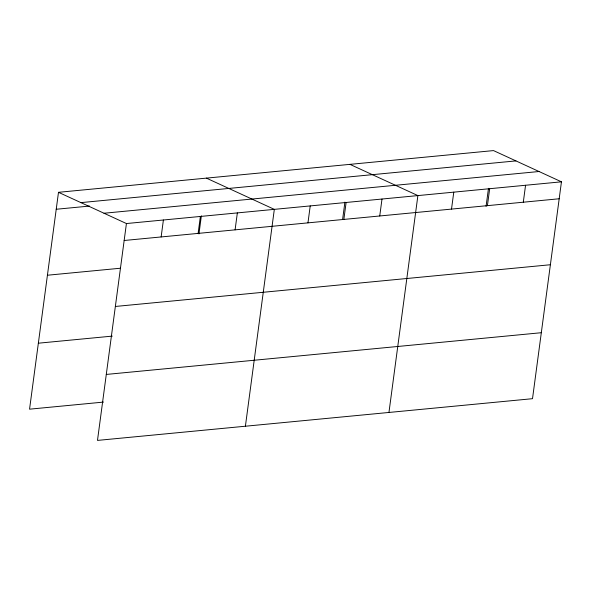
<?xml version="1.0" encoding="UTF-8"?>
<svg xmlns="http://www.w3.org/2000/svg" width="591" height="591" viewBox="0 0 591 591"><rect width="100%" height="100%" fill="white"/><g stroke="black" fill="none" stroke-linecap="round" stroke-linejoin="round"><path stroke-width="0.89" d="M58.487 192.311L126.422 223.546L97.485 440.406L532.513 398.689L561.45 181.821L493.515 150.594L58.487 192.311L29.55 409.179L103.506 402.087M161.136 236.947L163.397 220M198.118 233.393L200.379 216.454M198.953 233.933L201.361 215.863M235.092 229.847L237.353 212.908M245.398 426.222L274.327 209.362L206.392 178.127M307.963 222.859L310.223 205.919M342.632 219.261L344.922 202.092M343.851 219.424L346.112 202.477M379.74 215.981L382 199.034M388.952 412.452L417.889 195.591L349.953 164.364M451.517 209.096L453.777 192.149M486.068 206.399L488.484 188.322M487.412 205.653L489.673 188.706M523.301 202.211L525.562 185.264M80.901 202.624L515.936 160.9M56.226 209.258L89.596 206.06M104.001 213.24L539.029 171.516M126.422 223.546L561.45 181.821M124.162 240.493L559.189 198.768M47.42 275.229L120.475 268.225M115.356 306.463L550.384 264.738M38.356 343.201L112.305 336.109M106.284 374.435L541.319 332.711"/></g></svg>
